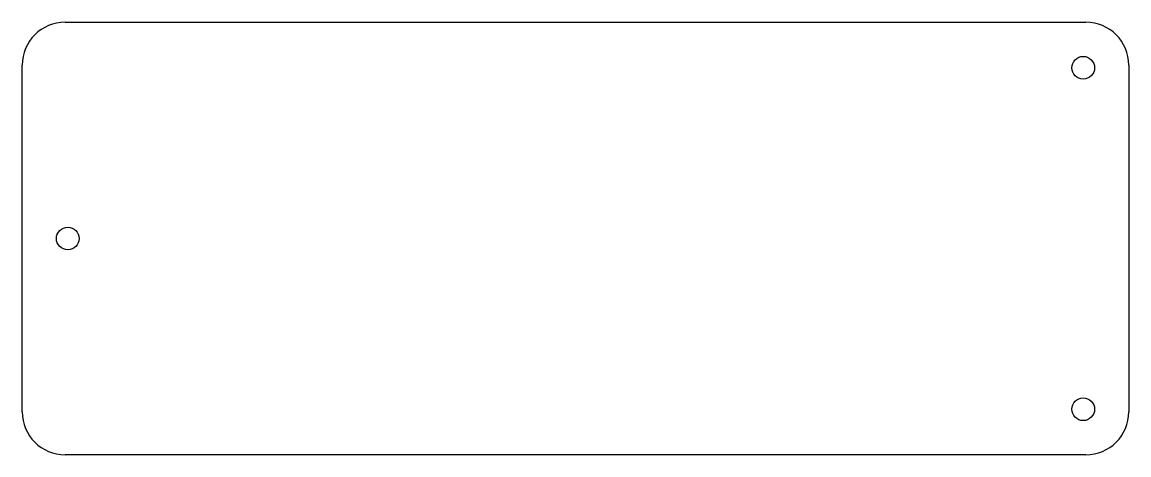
# Model space of a CAD drawing. Header units: inches. Extents: x 0.29 to 6.45, y 2.21 to 4.62.
import ezdxf

# ---------------------------------------------------------------- set-up
doc = ezdxf.new("R2010")
doc.units = ezdxf.units.IN
doc.header["$MEASUREMENT"] = 0
doc.layers.add('Acrylic Mounting Holes', color=7, linetype='Continuous', true_color=0xffffff)
doc.layers.add('Acrylic Outline', color=1, linetype='Continuous', true_color=0xff0000)

msp = doc.modelspace()

# ---------------------------------------------------------------- linework, layer by layer
at = {"layer": 'Acrylic Mounting Holes'}
for centre in [(6.195, 4.368), (0.545, 3.418), (6.195, 2.468)]:
    msp.add_circle(centre, 0.063, dxfattribs=at)
at = {"layer": 'Acrylic Outline'}
for p, q in [((0.5308, 4.6217), (6.2092, 4.6217)), ((0.2913, 2.4538), (0.2913, 4.3822)), ((6.4487, 4.3822), (6.4487, 2.4538)), ((6.2092, 2.2143), (0.5308, 2.2143))]:
    msp.add_line(p, q, dxfattribs=at)
for centre, start, end in [((0.5308, 4.3822), 90, 180), ((6.2092, 4.3822), 0, 90), ((0.5308, 2.4538), 180, 270), ((6.2092, 2.4538), 270, 360)]:
    msp.add_arc(centre, 0.2395, start, end, dxfattribs=at)

doc.saveas('drawing.dxf')
